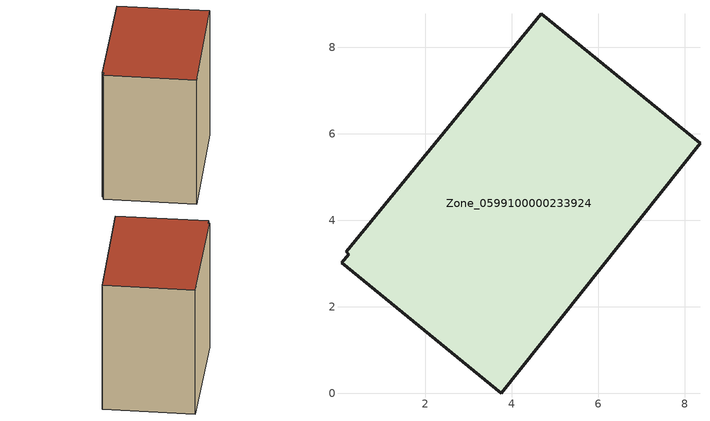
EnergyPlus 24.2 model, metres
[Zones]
Zone_0599100000233924
 floor ground (C_G): 0.06,3.02 0.23,3.22 0.17,3.28 4.68,8.78 8.36,5.78 3.75,0 z0
 wall outside (C_F): 8.36,5.78 4.68,8.78 0.17,3.28 0.23,3.22 0.06,3.02 3.75,0 8.36,5.78 z0:7.15
 roof outside (C_R): 0.23,3.22 0.06,3.02 3.75,0 8.36,5.78 4.68,8.78 0.17,3.28 z7.15
[BUILDING]
Pand.0599100000233924: North Axis=0; Terrain=City; Loads Convergence Tolerance Value=0.04; Temperature Convergence Tolerance Value=0.4; Solar Distribution=FullExterior; Maximum Number of Warmup Days=25; Minimum Number of Warmup Days=1
[Site:Location]
Rotterdam.The.Hague.AP_ZH_NLD Design_Conditions: Latitude=51.96; Longitude=4.45; Time Zone=1; Elevation=-4.5
[SITE:GROUNDTEMPERATURE:BUILDINGSURFACE]
18, 18, 18, 18, 18, 18, 18, 18, 18, 18, 18, 18
[MATERIAL] Thermal Absorptance=0.9; Solar Absorptance=0.7; Visible Absorptance=0.7
Name | Roughness | Thickness | Conductivity | Density | Specific Heat
G.TI.1946-1964 | MediumSmooth | 0.15 | 1 | 540 | 1210
F.TI.1946-1964 | Rough | 0.3 | 0.857143 | 1920 | 840
R.TI.1946-1964 | MediumRough | 0.2 | 0.277778 | 1500 | 1000
[CONSTRUCTION]
C_G: G.TI.1946-1964
C_F: F.TI.1946-1964
C_R: R.TI.1946-1964
[ZONE]
Zone_0599100000233924: Type=1; Multiplier=1; Ceiling Height=Autocalculate; Volume=Autocalculate; Floor Area=autocalculate; Part of Total Floor Area=Yes
[ZONEINFILTRATION:DESIGNFLOWRATE]
Infil_Zone_0599100000233924: Zone or ZoneList or Space or SpaceList=Zone_0599100000233924; Schedule=AlwaysOn; Design Flow Rate Calculation Method=Flow/Area; Flow Rate per Floor Area=0.003; Constant Term Coefficient=1; Temperature Term Coefficient=0; Velocity Term Coefficient=0; Velocity Squared Term Coefficient=0
[HVACTEMPLATE:ZONE:IDEALLOADSAIRSYSTEM]
Zone_0599100000233924: Maximum Heating Supply Air Temperature=50; Minimum Cooling Supply Air Temperature=13; Maximum Heating Supply Air Humidity Ratio=0.0156; Minimum Cooling Supply Air Humidity Ratio=0.0077; Heating Limit=NoLimit; Cooling Limit=NoLimit; Dehumidification Control Type=ConstantSensibleHeatRatio; Cooling Sensible Heat Ratio=0.7; Dehumidification Setpoint=60; Humidification Control Type=None; Humidification Setpoint=30; Outdoor Air Method=None; Outdoor Air Flow Rate per Person=0.00944; Outdoor Air Flow Rate per Zone Floor Area=0; Outdoor Air Flow Rate per Zone=0; Demand Controlled Ventilation Type=None; Outdoor Air Economizer Type=NoEconomizer; Heat Recovery Type=None; Sensible Heat Recovery Effectiveness=0.7; Latent Heat Recovery Effectiveness=0.65
[ZONECONTROL:THERMOSTAT]
ThermostatControl_Zone_0599100000233924: Zone or ZoneList=Zone_0599100000233924; Control Type Schedule=DualSetpointControlType; Control 1=Thermostat_Zone_0599100000233924; Temperature Difference Between Cutout And Setpoint=0
[THERMOSTATSETPOINT:DUALSETPOINT]
Thermostat_Zone_0599100000233924: Heating Setpoint Temperature Schedule=HeatingSetpoint_Zone_0599100000233924; Cooling Setpoint Temperature Schedule=CoolingSetpoint_Zone_0599100000233924
[SCHEDULE:COMPACT]
HeatingSetpoint_Zone_0599100000233924: Through: 12/31, For: AllDays, Until: 24:00, 21
CoolingSetpoint_Zone_0599100000233924: Through: 12/31, For: AllDays, Until: 24:00, 24
DualSetpointControlType: Through: 12/31, For: AllDays, Until: 24:00, 4
AlwaysOn: Through: 12/31, For: AllDays, Until: 24:00, 1
